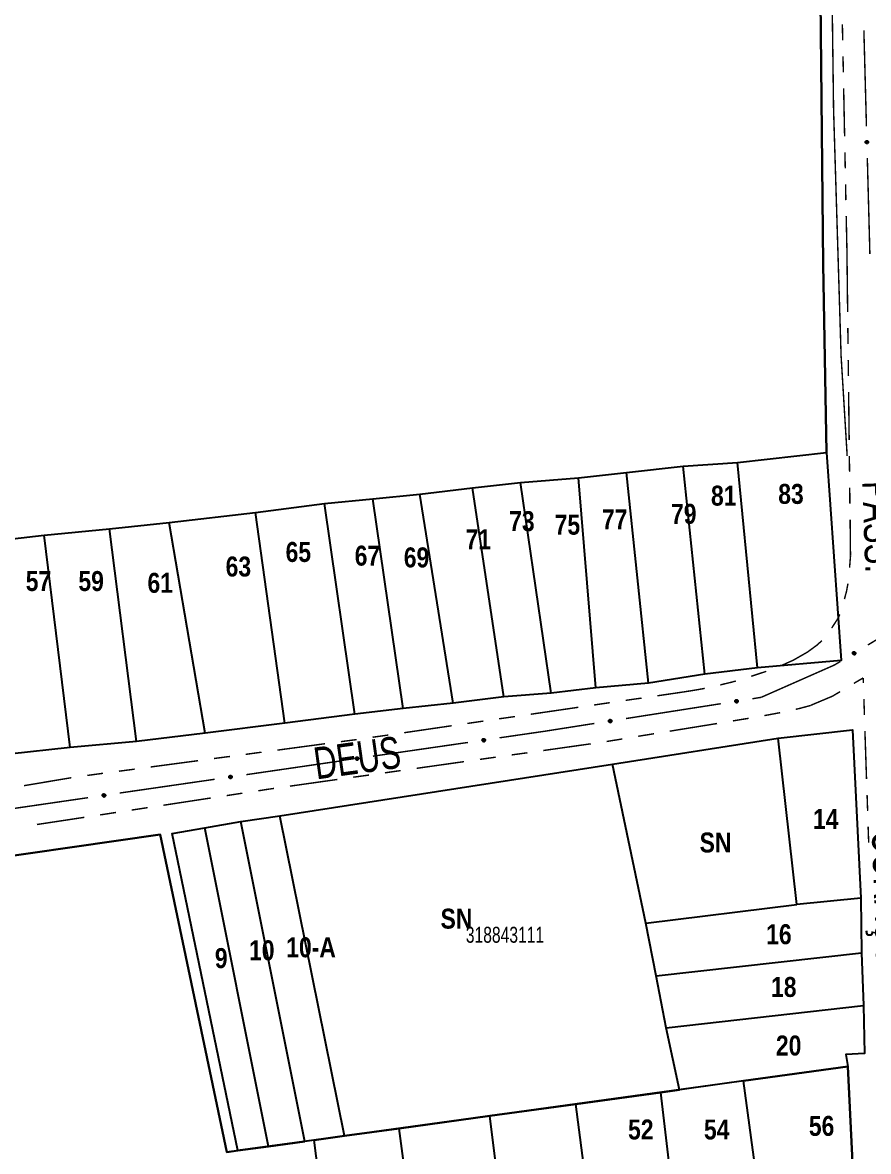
# Model space of a CAD drawing. Extents: x 204834 to 208707, y 4853033 to 4855981.
# Drawn here: x 205280.6 to 205386.4, y 4854760.1 to 4854901.4 of the extents above; entities that cross this region are included whole.
import ezdxf
from ezdxf.enums import TextEntityAlignment as Align

# ---------------------------------------------------------------- set-up
doc = ezdxf.new("R2010")
doc.units = 0
doc.header["$LTSCALE"] = 1.5
doc.header["$MEASUREMENT"] = 0
doc.linetypes.add('PHANTOMX2', pattern=[5, 2.5, -0.5, 0.5, -0.5, 0.5, -0.5])
doc.linetypes.add('TRACO_05', pattern=[11, 7, -1, 0.5, -1, 0.5, -1])
for name, color, linetype in [('CD-MALHA-LOTES', 40, 'CONTINUOUS'), ('CD_TXT_QUADRA', 7, 'CONTINUOUS'), ('HD-VALAS-DRENOS', 170, 'CONTINUOUS'), ('RU-QUADRAS', 6, 'CONTINUOUS'), ('SV-EIXO-RUA-N-PAV', 6, 'CONTINUOUS'), ('SV-RUA-NAO-PAV-S-GUIA-C-GUIA', 7, 'PHANTOMX2'), ('SV-TXT-RUA-N-PAV-S-GUIA-C-GUIA', 7, 'CONTINUOUS'), ('Th_NmrPort', 7, 'CONTINUOUS')]:
    doc.layers.add(name, color=color, linetype=linetype)
doc.styles.add('3188-42-2D_TXTB$0$ARIAL', font='ARIAL.TTF')
doc.styles.add('ARIAL', font='ARIAL.TTF')
doc.styles.get("Standard").update_dxf_attribs({"font": 'swisscbo.ttf'})

msp = doc.modelspace()

# ---------------------------------------------------------------- linework, layer by layer
at = {"layer": 'CD-MALHA-LOTES', "linetype": 'Continuous', "flags": 128}
for points in [[(205380.76, 4854871.18), (205380.06, 4854941.57), (204916.06, 4854881.89)], [(205381.2, 4854847.6), (205380.76, 4854871.18)], [(205370.06, 4854846.35), (205381.2, 4854847.6)], [(205381.2, 4854847.6), (205383.02, 4854821.57)], [(205350.17, 4854844.41), (205356.19, 4854845.1)], [(205356.19, 4854845.1), (205363.24, 4854845.89)], [(205358.92, 4854818.73), (205356.19, 4854845.1)], [(205363.24, 4854845.89), (205370.06, 4854846.35)], [(205365.97, 4854819.86), (205363.24, 4854845.89)], [(205372.56, 4854820.66), (205370.06, 4854846.35)], [(205336.93, 4854843.16), (205342.9, 4854843.85)], [(205342.9, 4854843.85), (205350.17, 4854844.41)], [(205346.76, 4854817.48), (205342.9, 4854843.85)], [(205352.33, 4854818.16), (205350.17, 4854844.41)], [(205324.43, 4854841.8), (205330.34, 4854842.37)], [(205330.34, 4854842.37), (205336.93, 4854843.16)], [(205334.49, 4854816.23), (205330.34, 4854842.37)], [(205340.85, 4854817.02), (205336.93, 4854843.16)], [(205309.76, 4854840.1), (205318.4, 4854841.23)], [(205318.4, 4854841.23), (205324.43, 4854841.8)], [(205322.21, 4854814.86), (205318.4, 4854841.23)], [(205328.23, 4854815.55), (205324.43, 4854841.8)], [(205298.97, 4854838.85), (205309.76, 4854840.1)], [(205313.46, 4854813.73), (205309.76, 4854840.1)], [(205283.34, 4854837.25), (205291.52, 4854838.05)], [(205291.52, 4854838.05), (205298.97, 4854838.85)], [(205294.88, 4854811.45), (205291.52, 4854838.05)], [(205303.46, 4854812.48), (205298.97, 4854838.85)], [(205275.38, 4854836.34), (205283.34, 4854837.25)], [(205286.58, 4854810.66), (205283.34, 4854837.25)], [(205383.02, 4854821.57), (205372.56, 4854820.66)], [(205365.97, 4854819.86), (205358.92, 4854818.73)], [(205372.56, 4854820.66), (205365.97, 4854819.86)], [(205352.33, 4854818.16), (205346.76, 4854817.48)], [(205358.92, 4854818.73), (205352.33, 4854818.16)], [(205340.85, 4854817.02), (205334.49, 4854816.23)], [(205346.76, 4854817.48), (205340.85, 4854817.02)], [(205328.23, 4854815.55), (205322.21, 4854814.86)], [(205334.49, 4854816.23), (205328.23, 4854815.55)], [(205322.21, 4854814.86), (205313.46, 4854813.73)], [(205303.46, 4854812.48), (205294.88, 4854811.45)], [(205313.46, 4854813.73), (205303.46, 4854812.48)], [(205375.16, 4854811.85), (205384.43, 4854812.89)], [(205384.43, 4854812.89), (205385.47, 4854791.82)], [(205294.88, 4854811.45), (205286.58, 4854810.66)], [(205354.43, 4854808.61), (205375.16, 4854811.85)], [(205377.48, 4854791.01), (205375.16, 4854811.85)], [(205286.58, 4854810.66), (205278.96, 4854809.86)], [(205312.81, 4854802.13), (205354.43, 4854808.61)], [(205358.6, 4854788.69), (205354.43, 4854808.61)], [(205303.43, 4854800.62), (205307.94, 4854801.43)], [(205307.94, 4854801.43), (205312.81, 4854802.13)], [(205315.95, 4854761.38), (205307.94, 4854801.43)], [(205320.91, 4854762.06), (205312.81, 4854802.13)], [(205270.6, 4854795.87), (205297.87, 4854799.81)], [(205297.87, 4854799.81), (205306.18, 4854760.03)], [(205299.37, 4854799.93), (205303.43, 4854800.62)], [(205307.58, 4854760.22), (205299.37, 4854799.93)], [(205311.42, 4854760.75), (205303.43, 4854800.62)], [(205385.47, 4854791.82), (205377.48, 4854791.01)], [(205385.47, 4854791.82), (205385.58, 4854784.99)], [(205358.6, 4854788.69), (205377.48, 4854791.01)], [(205359.88, 4854782.09), (205358.6, 4854788.69)], [(205359.88, 4854782.09), (205385.58, 4854784.99)], [(205385.58, 4854784.99), (205385.81, 4854778.39)], [(205361.15, 4854775.61), (205359.88, 4854782.09)], [(205361.15, 4854775.61), (205385.81, 4854778.39)], [(205385.81, 4854778.39), (205385.93, 4854772.37)], [(205362.79, 4854767.84), (205361.15, 4854775.61)], [(205385.93, 4854772.37), (205383.61, 4854772.25)], [(205383.61, 4854772.25), (205383.85, 4854770.74)], [(205370.79, 4854768.94), (205383.85, 4854770.74)], [(205383.85, 4854770.74), (205385, 4854746.77)], [(205370.79, 4854768.94), (205362.79, 4854767.84)], [(205374.01, 4854745.24), (205370.79, 4854768.94)], [(205349.84, 4854766.05), (205360.47, 4854767.52)], [(205360.47, 4854767.52), (205362.79, 4854767.84)], [(205363.25, 4854743.73), (205360.47, 4854767.52)], [(205339.08, 4854764.57), (205349.84, 4854766.05)], [(205352.93, 4854742.28), (205349.84, 4854766.05)], [(205327.74, 4854763), (205339.08, 4854764.57)], [(205342.04, 4854740.77), (205339.08, 4854764.57)], [(205317.1, 4854761.53), (205320.91, 4854762.06)], [(205320.91, 4854762.06), (205327.74, 4854763)], [(205330.93, 4854739.21), (205327.74, 4854763)], [(205306.18, 4854760.03), (205307.58, 4854760.22)], [(205307.58, 4854760.22), (205311.42, 4854760.75)], [(205311.42, 4854760.75), (205315.95, 4854761.38)], [(205317.1, 4854761.53), (205315.95, 4854761.38)], [(205320.16, 4854737.71), (205317.1, 4854761.53)]]:
    msp.add_lwpolyline(points, dxfattribs=at)
at = {"layer": 'HD-VALAS-DRENOS', "linetype": 'TRACO_05', "const_width": 0.18}
for points in [[(205382.66, 4854871.18), (205382.07, 4854890.48), (205381.75, 4854914.96), (205381.5, 4854944.3), (205381.03, 4854956.12)], [(205383.77, 4854847.18), (205383.01, 4854859.68), (205382.66, 4854871.18)]]:
    msp.add_lwpolyline(points, dxfattribs=at)
at = {"layer": 'RU-QUADRAS', "linetype": 'Continuous'}
msp.add_lwpolyline([(205380.06, 4854941.57), (205380.76, 4854871.18), (205381.2, 4854847.6), (205383.02, 4854821.57), (205372.56, 4854820.66), (205365.97, 4854819.86), (205358.92, 4854818.73), (205352.33, 4854818.16), (205346.76, 4854817.48), (205340.85, 4854817.02), (205334.49, 4854816.23), (205328.23, 4854815.55), (205322.21, 4854814.86), (205313.46, 4854813.73), (205303.46, 4854812.48), (205294.88, 4854811.45), (205286.58, 4854810.66), (205278.96, 4854809.86)], dxfattribs=at)
for points in [[(205307.58, 4854760.22), (205299.37, 4854799.93), (205303.43, 4854800.62), (205307.94, 4854801.43), (205312.81, 4854802.13), (205354.43, 4854808.61), (205375.16, 4854811.85), (205384.43, 4854812.89), (205385.47, 4854791.82), (205385.58, 4854784.99), (205385.81, 4854778.39), (205385.93, 4854772.37), (205383.61, 4854772.25), (205383.85, 4854770.74), (205370.79, 4854768.94), (205360.47, 4854767.52), (205349.84, 4854766.05), (205339.08, 4854764.57), (205327.74, 4854763), (205320.91, 4854762.06), (205317.1, 4854761.53), (205307.58, 4854760.22)], [(205097.89, 4854730.33), (205101.59, 4854716.32), (205043.81, 4854704.97), (205046.36, 4854699.41), (205385, 4854746.77), (205383.85, 4854770.74), (205306.18, 4854760.03), (205297.87, 4854799.81), (205270.6, 4854795.87), (205277.89, 4854756.02), (205097.89, 4854730.33)]]:
    msp.add_lwpolyline(points, close=True, dxfattribs=at)
at = {"layer": 'SV-EIXO-RUA-N-PAV', "const_width": 0.18}
for points in [[(205385.86, 4854900.44), (205386.18, 4854888.44)], [(205386.29, 4854884.44), (205386.61, 4854872.45)], [(205386.36, 4854823.51), (205388.07, 4854824.54)], [(205373, 4854816.95), (205382.06, 4854820.95)], [(205382.06, 4854820.95), (205382.17, 4854821)], [(205382.17, 4854821), (205382.92, 4854821.45)], [(205371.92, 4854816.78), (205372.91, 4854816.94)], [(205372.91, 4854816.94), (205373, 4854816.95)], [(205356.11, 4854814.3), (205367.97, 4854816.16)], [(205340.29, 4854811.89), (205345.24, 4854812.61)], [(205345.24, 4854812.61), (205345.93, 4854812.71)], [(205345.93, 4854812.71), (205352.16, 4854813.69)], [(205324.46, 4854809.59), (205336.34, 4854811.31)], [(205308.63, 4854807.28), (205320.5, 4854809.01)], [(205292.79, 4854804.98), (205304.67, 4854806.7)], [(205276.96, 4854802.67), (205288.84, 4854804.4)]]:
    msp.add_lwpolyline(points, dxfattribs=at)
at = {"layer": 'SV-EIXO-RUA-N-PAV'}
for points in [[(205386.34, 4854886.59), (205386.37, 4854886.55), (205386.4, 4854886.52), (205386.41, 4854886.48), (205386.41, 4854886.45), (205386.41, 4854886.41), (205386.4, 4854886.38), (205386.38, 4854886.34), (205386.35, 4854886.31), (205386.31, 4854886.28), (205386.28, 4854886.27), (205386.24, 4854886.27), (205386.21, 4854886.27), (205386.17, 4854886.28), (205386.13, 4854886.3), (205386.1, 4854886.33), (205386.07, 4854886.37), (205386.06, 4854886.4), (205386.06, 4854886.44), (205386.06, 4854886.48), (205386.07, 4854886.51), (205386.09, 4854886.55), (205386.13, 4854886.58), (205386.16, 4854886.61), (205386.2, 4854886.62), (205386.23, 4854886.62), (205386.27, 4854886.62), (205386.3, 4854886.61), (205386.34, 4854886.59)], [(205384.46, 4854822.5), (205384.47, 4854822.55), (205384.49, 4854822.59), (205384.52, 4854822.62), (205384.55, 4854822.63), (205384.58, 4854822.65), (205384.61, 4854822.66), (205384.65, 4854822.66), (205384.7, 4854822.65), (205384.74, 4854822.63), (205384.77, 4854822.6), (205384.79, 4854822.57), (205384.8, 4854822.54), (205384.81, 4854822.51), (205384.81, 4854822.46), (205384.8, 4854822.42), (205384.78, 4854822.38), (205384.76, 4854822.35), (205384.73, 4854822.33), (205384.69, 4854822.32), (205384.66, 4854822.31), (205384.62, 4854822.31), (205384.57, 4854822.32), (205384.53, 4854822.34), (205384.51, 4854822.36), (205384.49, 4854822.39), (205384.47, 4854822.42), (205384.46, 4854822.46), (205384.46, 4854822.5)], [(205369.78, 4854816.56), (205369.81, 4854816.6), (205369.84, 4854816.63), (205369.88, 4854816.64), (205369.91, 4854816.65), (205369.95, 4854816.65), (205369.98, 4854816.65), (205370.02, 4854816.63), (205370.06, 4854816.6), (205370.09, 4854816.57), (205370.11, 4854816.54), (205370.11, 4854816.5), (205370.12, 4854816.47), (205370.11, 4854816.43), (205370.09, 4854816.39), (205370.07, 4854816.35), (205370.03, 4854816.32), (205370, 4854816.31), (205369.97, 4854816.3), (205369.93, 4854816.3), (205369.89, 4854816.3), (205369.85, 4854816.32), (205369.82, 4854816.35), (205369.79, 4854816.38), (205369.77, 4854816.41), (205369.77, 4854816.45), (205369.76, 4854816.48), (205369.77, 4854816.52), (205369.78, 4854816.56)], [(205353.98, 4854814.08), (205354, 4854814.12), (205354.04, 4854814.15), (205354.07, 4854814.17), (205354.1, 4854814.17), (205354.14, 4854814.18), (205354.18, 4854814.17), (205354.21, 4854814.16), (205354.25, 4854814.13), (205354.28, 4854814.09), (205354.3, 4854814.06), (205354.31, 4854814.02), (205354.31, 4854813.99), (205354.3, 4854813.95), (205354.29, 4854813.91), (205354.26, 4854813.87), (205354.23, 4854813.85), (205354.19, 4854813.83), (205354.16, 4854813.82), (205354.12, 4854813.82), (205354.09, 4854813.83), (205354.05, 4854813.84), (205354.01, 4854813.87), (205353.98, 4854813.9), (205353.97, 4854813.94), (205353.96, 4854813.97), (205353.95, 4854814.01), (205353.96, 4854814.04), (205353.98, 4854814.08)], [(205338.16, 4854811.69), (205338.19, 4854811.73), (205338.22, 4854811.76), (205338.25, 4854811.77), (205338.29, 4854811.78), (205338.32, 4854811.78), (205338.36, 4854811.78), (205338.4, 4854811.76), (205338.44, 4854811.73), (205338.46, 4854811.7), (205338.48, 4854811.66), (205338.49, 4854811.63), (205338.49, 4854811.6), (205338.48, 4854811.56), (205338.47, 4854811.52), (205338.44, 4854811.48), (205338.4, 4854811.45), (205338.37, 4854811.44), (205338.34, 4854811.43), (205338.3, 4854811.43), (205338.27, 4854811.43), (205338.23, 4854811.45), (205338.19, 4854811.48), (205338.16, 4854811.51), (205338.15, 4854811.54), (205338.14, 4854811.58), (205338.14, 4854811.61), (205338.14, 4854811.65), (205338.16, 4854811.69)], [(205322.32, 4854809.39), (205322.35, 4854809.42), (205322.39, 4854809.45), (205322.42, 4854809.47), (205322.45, 4854809.47), (205322.49, 4854809.48), (205322.52, 4854809.47), (205322.56, 4854809.46), (205322.6, 4854809.43), (205322.63, 4854809.39), (205322.65, 4854809.36), (205322.65, 4854809.32), (205322.66, 4854809.29), (205322.65, 4854809.25), (205322.63, 4854809.21), (205322.6, 4854809.18), (205322.57, 4854809.15), (205322.54, 4854809.13), (205322.5, 4854809.13), (205322.47, 4854809.12), (205322.43, 4854809.13), (205322.39, 4854809.15), (205322.35, 4854809.17), (205322.33, 4854809.21), (205322.31, 4854809.24), (205322.3, 4854809.27), (205322.3, 4854809.31), (205322.31, 4854809.35), (205322.32, 4854809.39)], [(205306.49, 4854807.08), (205306.52, 4854807.12), (205306.55, 4854807.15), (205306.59, 4854807.16), (205306.62, 4854807.17), (205306.66, 4854807.17), (205306.69, 4854807.17), (205306.73, 4854807.15), (205306.77, 4854807.12), (205306.8, 4854807.09), (205306.81, 4854807.06), (205306.82, 4854807.02), (205306.82, 4854806.99), (205306.82, 4854806.95), (205306.8, 4854806.91), (205306.77, 4854806.87), (205306.74, 4854806.84), (205306.71, 4854806.83), (205306.67, 4854806.82), (205306.63, 4854806.82), (205306.6, 4854806.82), (205306.56, 4854806.84), (205306.52, 4854806.87), (205306.49, 4854806.9), (205306.48, 4854806.94), (205306.47, 4854806.97), (205306.47, 4854807.01), (205306.47, 4854807.04), (205306.49, 4854807.08)], [(205290.67, 4854804.78), (205290.7, 4854804.82), (205290.73, 4854804.85), (205290.77, 4854804.86), (205290.8, 4854804.87), (205290.84, 4854804.87), (205290.87, 4854804.86), (205290.91, 4854804.85), (205290.95, 4854804.82), (205290.98, 4854804.79), (205290.99, 4854804.75), (205291, 4854804.72), (205291, 4854804.68), (205291, 4854804.65), (205290.98, 4854804.61), (205290.95, 4854804.57), (205290.92, 4854804.54), (205290.89, 4854804.53), (205290.85, 4854804.52), (205290.82, 4854804.52), (205290.78, 4854804.52), (205290.74, 4854804.54), (205290.7, 4854804.57), (205290.67, 4854804.6), (205290.66, 4854804.63), (205290.65, 4854804.67), (205290.65, 4854804.7), (205290.65, 4854804.74), (205290.67, 4854804.78)]]:
    msp.add_lwpolyline(points, close=True, dxfattribs=at)
for points in [[(205386.06, 4854886.48), (205386.07, 4854886.37)], [(205386.07, 4854886.51), (205386.1, 4854886.33)], [(205386.07, 4854886.49), (205386.08, 4854886.36)], [(205386.08, 4854886.52), (205386.11, 4854886.32)], [(205386.09, 4854886.55), (205386.13, 4854886.3)], [(205386.11, 4854886.56), (205386.15, 4854886.29)], [(205386.13, 4854886.58), (205386.17, 4854886.28)], [(205386.14, 4854886.59), (205386.19, 4854886.28)], [(205386.16, 4854886.61), (205386.21, 4854886.27)], [(205386.18, 4854886.61), (205386.22, 4854886.27)], [(205386.2, 4854886.62), (205386.24, 4854886.27)], [(205386.21, 4854886.62), (205386.25, 4854886.27)], [(205386.23, 4854886.62), (205386.28, 4854886.27)], [(205386.25, 4854886.61), (205386.29, 4854886.28)], [(205386.27, 4854886.62), (205386.31, 4854886.28)], [(205386.28, 4854886.61), (205386.33, 4854886.3)], [(205386.3, 4854886.61), (205386.35, 4854886.31)], [(205386.32, 4854886.6), (205386.36, 4854886.33)], [(205386.34, 4854886.59), (205386.38, 4854886.34)], [(205386.36, 4854886.57), (205386.39, 4854886.37)], [(205386.37, 4854886.55), (205386.4, 4854886.38)], [(205386.39, 4854886.53), (205386.4, 4854886.4)], [(205386.4, 4854886.52), (205386.41, 4854886.41)], [(205384.46, 4854822.5), (205384.65, 4854822.66)], [(205384.46, 4854822.46), (205384.7, 4854822.65)], [(205384.46, 4854822.48), (205384.68, 4854822.65)], [(205384.47, 4854822.55), (205384.61, 4854822.66)], [(205384.47, 4854822.53), (205384.63, 4854822.65)], [(205384.47, 4854822.44), (205384.72, 4854822.64)], [(205384.47, 4854822.42), (205384.74, 4854822.63)], [(205384.48, 4854822.57), (205384.59, 4854822.65)], [(205384.48, 4854822.41), (205384.75, 4854822.61)], [(205384.49, 4854822.59), (205384.58, 4854822.65)], [(205384.49, 4854822.39), (205384.77, 4854822.6)], [(205384.5, 4854822.38), (205384.78, 4854822.58)], [(205384.51, 4854822.36), (205384.79, 4854822.57)], [(205384.52, 4854822.35), (205384.79, 4854822.56)], [(205384.53, 4854822.34), (205384.8, 4854822.54)], [(205384.55, 4854822.33), (205384.8, 4854822.52)], [(205384.57, 4854822.32), (205384.81, 4854822.51)], [(205384.6, 4854822.32), (205384.81, 4854822.48)], [(205384.62, 4854822.31), (205384.81, 4854822.46)], [(205384.64, 4854822.31), (205384.8, 4854822.44)], [(205384.66, 4854822.31), (205384.8, 4854822.42)], [(205384.68, 4854822.31), (205384.78, 4854822.39)], [(205384.69, 4854822.32), (205384.78, 4854822.38)], [(205369.76, 4854816.48), (205370.09, 4854816.57)], [(205369.77, 4854816.52), (205370.06, 4854816.6)], [(205369.77, 4854816.5), (205370.07, 4854816.59)], [(205369.77, 4854816.47), (205370.09, 4854816.55)], [(205369.77, 4854816.45), (205370.11, 4854816.54)], [(205369.77, 4854816.43), (205370.11, 4854816.52)], [(205369.77, 4854816.41), (205370.11, 4854816.5)], [(205369.78, 4854816.56), (205370.02, 4854816.63)], [(205369.78, 4854816.54), (205370.04, 4854816.61)], [(205369.78, 4854816.4), (205370.11, 4854816.48)], [(205369.79, 4854816.38), (205370.12, 4854816.47)], [(205369.8, 4854816.58), (205369.99, 4854816.64)], [(205369.8, 4854816.36), (205370.11, 4854816.45)], [(205369.81, 4854816.6), (205369.98, 4854816.65)], [(205369.82, 4854816.35), (205370.11, 4854816.43)], [(205369.83, 4854816.61), (205369.96, 4854816.65)], [(205369.84, 4854816.63), (205369.95, 4854816.65)], [(205369.84, 4854816.33), (205370.1, 4854816.41)], [(205369.85, 4854816.32), (205370.09, 4854816.39)], [(205369.88, 4854816.31), (205370.07, 4854816.37)], [(205369.89, 4854816.3), (205370.07, 4854816.35)], [(205369.92, 4854816.3), (205370.04, 4854816.34)], [(205369.93, 4854816.3), (205370.03, 4854816.32)], [(205353.95, 4854814.01), (205354.28, 4854814.09)], [(205353.96, 4854814.04), (205354.25, 4854814.13)], [(205353.96, 4854814.02), (205354.26, 4854814.11)], [(205353.96, 4854813.99), (205354.28, 4854814.08)], [(205353.96, 4854813.97), (205354.3, 4854814.06)], [(205353.96, 4854813.95), (205354.3, 4854814.04)], [(205353.97, 4854814.06), (205354.23, 4854814.14)], [(205353.97, 4854813.94), (205354.31, 4854814.02)], [(205353.98, 4854814.08), (205354.21, 4854814.16)], [(205353.98, 4854813.92), (205354.31, 4854814.01)], [(205353.98, 4854813.9), (205354.31, 4854813.99)], [(205353.99, 4854814.1), (205354.19, 4854814.16)], [(205354, 4854814.12), (205354.18, 4854814.17)], [(205354, 4854813.89), (205354.3, 4854813.97)], [(205354.01, 4854813.87), (205354.3, 4854813.95)], [(205354.02, 4854814.14), (205354.15, 4854814.17)], [(205354.03, 4854813.86), (205354.29, 4854813.93)], [(205354.04, 4854814.15), (205354.14, 4854814.18)], [(205354.05, 4854813.84), (205354.29, 4854813.91)], [(205354.07, 4854813.84), (205354.27, 4854813.89)], [(205354.09, 4854813.83), (205354.26, 4854813.87)], [(205354.11, 4854813.83), (205354.24, 4854813.86)], [(205354.12, 4854813.82), (205354.23, 4854813.85)], [(205338.14, 4854811.65), (205338.44, 4854811.73)], [(205338.14, 4854811.63), (205338.44, 4854811.71)], [(205338.14, 4854811.61), (205338.46, 4854811.7)], [(205338.14, 4854811.6), (205338.47, 4854811.68)], [(205338.14, 4854811.58), (205338.48, 4854811.66)], [(205338.14, 4854811.56), (205338.48, 4854811.64)], [(205338.15, 4854811.67), (205338.41, 4854811.74)], [(205338.15, 4854811.54), (205338.49, 4854811.63)], [(205338.16, 4854811.69), (205338.4, 4854811.76)], [(205338.16, 4854811.53), (205338.49, 4854811.61)], [(205338.16, 4854811.51), (205338.49, 4854811.6)], [(205338.17, 4854811.71), (205338.37, 4854811.77)], [(205338.18, 4854811.49), (205338.48, 4854811.57)], [(205338.19, 4854811.73), (205338.36, 4854811.78)], [(205338.19, 4854811.48), (205338.48, 4854811.56)], [(205338.2, 4854811.75), (205338.33, 4854811.78)], [(205338.21, 4854811.47), (205338.47, 4854811.54)], [(205338.22, 4854811.76), (205338.32, 4854811.78)], [(205338.23, 4854811.45), (205338.47, 4854811.52)], [(205338.25, 4854811.44), (205338.44, 4854811.5)], [(205338.27, 4854811.43), (205338.44, 4854811.48)], [(205338.29, 4854811.43), (205338.41, 4854811.46)], [(205338.3, 4854811.43), (205338.4, 4854811.45)], [(205322.3, 4854809.31), (205322.63, 4854809.39)], [(205322.3, 4854809.27), (205322.65, 4854809.36)], [(205322.31, 4854809.35), (205322.6, 4854809.43)], [(205322.31, 4854809.33), (205322.61, 4854809.41)], [(205322.31, 4854809.29), (205322.63, 4854809.38)], [(205322.31, 4854809.26), (205322.65, 4854809.34)], [(205322.31, 4854809.24), (205322.65, 4854809.32)], [(205322.32, 4854809.39), (205322.56, 4854809.46)], [(205322.32, 4854809.36), (205322.58, 4854809.44)], [(205322.32, 4854809.22), (205322.65, 4854809.31)], [(205322.33, 4854809.21), (205322.66, 4854809.29)], [(205322.34, 4854809.41), (205322.54, 4854809.46)], [(205322.34, 4854809.19), (205322.65, 4854809.27)], [(205322.35, 4854809.42), (205322.52, 4854809.47)], [(205322.35, 4854809.17), (205322.65, 4854809.25)], [(205322.37, 4854809.44), (205322.5, 4854809.47)], [(205322.38, 4854809.16), (205322.64, 4854809.23)], [(205322.39, 4854809.45), (205322.49, 4854809.48)], [(205322.39, 4854809.15), (205322.63, 4854809.21)], [(205322.42, 4854809.14), (205322.61, 4854809.19)], [(205322.43, 4854809.13), (205322.6, 4854809.18)], [(205322.45, 4854809.13), (205322.58, 4854809.16)], [(205322.47, 4854809.12), (205322.57, 4854809.15)], [(205306.47, 4854807.04), (205306.77, 4854807.12)], [(205306.47, 4854807.01), (205306.8, 4854807.09)], [(205306.47, 4854806.99), (205306.8, 4854807.07)], [(205306.47, 4854806.97), (205306.81, 4854807.06)], [(205306.48, 4854807.06), (205306.75, 4854807.14)], [(205306.48, 4854807.02), (205306.78, 4854807.11)], [(205306.48, 4854806.95), (205306.82, 4854807.03)], [(205306.48, 4854806.94), (205306.82, 4854807.02)], [(205306.49, 4854807.08), (205306.73, 4854807.15)], [(205306.49, 4854806.92), (205306.82, 4854807)], [(205306.49, 4854806.9), (205306.82, 4854806.99)], [(205306.51, 4854807.1), (205306.7, 4854807.16)], [(205306.51, 4854806.89), (205306.82, 4854806.97)], [(205306.52, 4854807.12), (205306.69, 4854807.17)], [(205306.52, 4854806.87), (205306.82, 4854806.95)], [(205306.54, 4854807.14), (205306.66, 4854807.17)], [(205306.54, 4854806.86), (205306.81, 4854806.93)], [(205306.55, 4854807.15), (205306.66, 4854807.17)], [(205306.56, 4854806.84), (205306.8, 4854806.91)], [(205306.58, 4854806.84), (205306.78, 4854806.89)], [(205306.6, 4854806.82), (205306.77, 4854806.87)], [(205306.62, 4854806.82), (205306.75, 4854806.86)], [(205306.63, 4854806.82), (205306.74, 4854806.84)], [(205290.65, 4854804.74), (205290.95, 4854804.82)], [(205290.65, 4854804.7), (205290.98, 4854804.79)], [(205290.65, 4854804.67), (205290.99, 4854804.75)], [(205290.66, 4854804.76), (205290.93, 4854804.83)], [(205290.66, 4854804.72), (205290.96, 4854804.8)], [(205290.66, 4854804.69), (205290.98, 4854804.77)], [(205290.66, 4854804.65), (205291, 4854804.73)], [(205290.66, 4854804.63), (205291, 4854804.72)], [(205290.67, 4854804.78), (205290.91, 4854804.85)], [(205290.67, 4854804.62), (205291, 4854804.7)], [(205290.67, 4854804.6), (205291, 4854804.68)], [(205290.69, 4854804.8), (205290.88, 4854804.86)], [(205290.69, 4854804.58), (205291, 4854804.66)], [(205290.7, 4854804.82), (205290.87, 4854804.86)], [(205290.7, 4854804.57), (205291, 4854804.65)], [(205290.72, 4854804.83), (205290.85, 4854804.86)], [(205290.73, 4854804.85), (205290.84, 4854804.87)], [(205290.73, 4854804.55), (205290.99, 4854804.63)], [(205290.74, 4854804.54), (205290.98, 4854804.61)], [(205290.77, 4854804.53), (205290.96, 4854804.59)], [(205290.78, 4854804.52), (205290.95, 4854804.57)], [(205290.8, 4854804.52), (205290.93, 4854804.55)], [(205290.82, 4854804.52), (205290.92, 4854804.54)]]:
    msp.add_lwpolyline(points, dxfattribs=at)
at = {"layer": 'SV-RUA-NAO-PAV-S-GUIA-C-GUIA', "const_width": 0.18}
for points in [[(205383.21, 4854899.17), (205383.17, 4854901.17)], [(205383.29, 4854895.18), (205383.25, 4854897.17)], [(205383.45, 4854887.18), (205383.33, 4854893.18)], [(205383.53, 4854883.18), (205383.49, 4854885.18)], [(205383.61, 4854879.18), (205383.57, 4854881.18)], [(205383.75, 4854872.48), (205383.65, 4854877.18)], [(205383.75, 4854872.18), (205383.75, 4854872.48)], [(205383.76, 4854871.18), (205383.75, 4854872.18)], [(205383.76, 4854871.18), (205383.83, 4854865.18)], [(205383.85, 4854863.18), (205383.88, 4854861.18)], [(205383.9, 4854859.18), (205383.93, 4854857.18)], [(205383.95, 4854855.18), (205384.02, 4854849.18)], [(205384.04, 4854847.18), (205384.07, 4854845.18)], [(205384.09, 4854843.18), (205384.11, 4854841.18)], [(205384.14, 4854839.18), (205384.18, 4854835.18)], [(205384.18, 4854835.18), (205384.19, 4854834.71)], [(205384.19, 4854834.71), (205384.07, 4854833.19)], [(205383.87, 4854831.2), (205383.69, 4854830.24)], [(205383.69, 4854830.24), (205383.43, 4854829.25)], [(205382.68, 4854826.93), (205381.83, 4854825.62)], [(205382.84, 4854827.34), (205382.68, 4854826.93)], [(205380.61, 4854824.06), (205380.02, 4854823.51)], [(205378.79, 4854822.61), (205377.34, 4854821.78)], [(205379.05, 4854822.8), (205378.79, 4854822.61)], [(205380.02, 4854823.51), (205379.05, 4854822.8)], [(205375.67, 4854820.99), (205375.53, 4854820.93)], [(205376.44, 4854821.34), (205375.67, 4854820.99)], [(205377.04, 4854821.61), (205376.44, 4854821.34)], [(205377.34, 4854821.78), (205377.04, 4854821.61)], [(205373.63, 4854820.2), (205371.76, 4854819.59)], [(205373.66, 4854820.21), (205373.63, 4854820.2)], [(205365.92, 4854818.07), (205364.98, 4854817.9)], [(205365.96, 4854818.08), (205365.92, 4854818.07)], [(205369.33, 4854818.86), (205367.91, 4854818.51)], [(205369.85, 4854819), (205369.33, 4854818.86)], [(205385.77, 4854819.39), (205384.61, 4854818.7)], [(205385.79, 4854818.75), (205385.77, 4854819.39)], [(205358.05, 4854816.86), (205356.07, 4854816.58)], [(205363.44, 4854817.65), (205360.03, 4854817.15)], [(205363.99, 4854817.74), (205363.44, 4854817.65)], [(205364.44, 4854817.81), (205363.99, 4854817.74)], [(205364.98, 4854817.9), (205364.44, 4854817.81)], [(205381.93, 4854817.1), (205379.27, 4854815.98)], [(205382.03, 4854817.16), (205381.93, 4854817.1)], [(205382.89, 4854817.67), (205382.03, 4854817.16)], [(205385.93, 4854814.75), (205385.86, 4854816.75)], [(205350.14, 4854815.71), (205344.2, 4854814.84)], [(205354.09, 4854816.29), (205352.12, 4854816)], [(205377.71, 4854815.54), (205377.34, 4854815.46)], [(205378.31, 4854815.7), (205377.71, 4854815.54)], [(205379.17, 4854815.93), (205378.31, 4854815.7)], [(205379.27, 4854815.98), (205379.17, 4854815.93)], [(205338.26, 4854813.98), (205336.28, 4854813.69)], [(205342.22, 4854814.55), (205340.24, 4854814.27)], [(205371.45, 4854814.33), (205369.48, 4854814.01)], [(205375.39, 4854815.04), (205373.42, 4854814.67)], [(205334.3, 4854813.4), (205328.37, 4854812.53)], [(205359.61, 4854812.4), (205357.63, 4854812.08)], [(205367.5, 4854813.68), (205361.58, 4854812.72)], [(205386.19, 4854806.75), (205385.99, 4854812.75)], [(205318.46, 4854811.15), (205312.52, 4854810.35)], [(205322.43, 4854811.67), (205320.45, 4854811.41)], [(205326.39, 4854812.24), (205324.41, 4854811.96)], [(205351.71, 4854811.14), (205345.77, 4854810.3)], [(205355.66, 4854811.75), (205353.69, 4854811.43)], [(205306.57, 4854809.56), (205304.59, 4854809.3)], [(205310.53, 4854810.09), (205308.55, 4854809.82)], [(205343.79, 4854810.02), (205341.81, 4854809.75)], [(205302.6, 4854809.03), (205296.66, 4854808.24)], [(205335.86, 4854808.91), (205329.92, 4854808.07)], [(205339.82, 4854809.47), (205337.84, 4854809.19)], [(205286.75, 4854806.9), (205280.83, 4854805.9)], [(205290.71, 4854807.45), (205288.73, 4854807.18)], [(205294.67, 4854807.97), (205292.69, 4854807.71)], [(205323.98, 4854807.23), (205322, 4854806.96)], [(205327.94, 4854807.79), (205325.96, 4854807.51)], [(205311.53, 4854805.48), (205310.12, 4854805.26)], [(205312.1, 4854805.56), (205311.53, 4854805.48)], [(205320.02, 4854806.68), (205314.08, 4854805.84)], [(205304.19, 4854804.36), (205298.26, 4854803.45)], [(205308.14, 4854804.96), (205306.17, 4854804.66)], [(205386.33, 4854802.75), (205386.26, 4854804.75)], [(205292.33, 4854802.55), (205290.35, 4854802.24)], [(205296.28, 4854803.15), (205294.3, 4854802.85)], [(205288.37, 4854801.94), (205282.44, 4854801.04)], [(205386.46, 4854798.76), (205386.39, 4854800.76)]]:
    msp.add_lwpolyline(points, dxfattribs=at)

# ---------------------------------------------------------------- texts
at = {"layer": 'CD_TXT_QUADRA', "linetype": 'Continuous', "style": 'ARIAL', "width": 0.7}
msp.add_text('318843111', height=2, dxfattribs=at).set_placement((205336.08, 4854786.24))
at = {"layer": 'SV-TXT-RUA-N-PAV-S-GUIA-C-GUIA', "width": 0.7}
for s, rotation, style, p in [('PASS.', 272, '3188-42-2D_TXTB$0$ARIAL', (205385.65, 4854843.99)), ('DEUS', 8, 'ARIAL', (205317.39, 4854806.67)), ('CORAÇÕES', 272, '3188-42-2D_TXTB$0$ARIAL', (205386.85, 4854800.28))]:
    msp.add_text(s, height=4, rotation=rotation, dxfattribs=dict(at, style=style)).set_placement(p)
at = {"layer": 'Th_NmrPort', "color": 1}
for s, p in [('83', (205375.15, 4854842.42)), ('81', (205366.74, 4854842.2)), ('79', (205361.74, 4854839.92)), ('73', (205341.5, 4854839.01)), ('75', (205347.19, 4854838.56)), ('77', (205353.1, 4854839.24)), ('71', (205336.05, 4854836.74)), ('65', (205313.54, 4854835.15)), ('67', (205322.18, 4854834.69)), ('69', (205328.32, 4854834.47)), ('63', (205306.04, 4854833.33)), ('57', (205281.04, 4854831.51)), ('59', (205287.63, 4854831.51)), ('61', (205296.27, 4854831.29)), ('14', (205379.5, 4854801.72)), ('SN', (205365.32, 4854798.79)), ('SN', (205332.92, 4854789.26)), ('16', (205373.64, 4854787.31)), ('10', (205308.97, 4854785.3)), ('10-A', (205313.62, 4854785.67)), ('9', (205304.69, 4854784.32)), ('18', (205374.25, 4854780.71)), ('20', (205374.86, 4854773.38)), ('56', (205378.98, 4854763.32)), ('52', (205356.37, 4854762.87)), ('54', (205365.86, 4854762.87))]:
    msp.add_text(s, height=2.5, dxfattribs=at).set_placement(p, align=Align.MIDDLE_LEFT)

doc.saveas('drawing.dxf')
